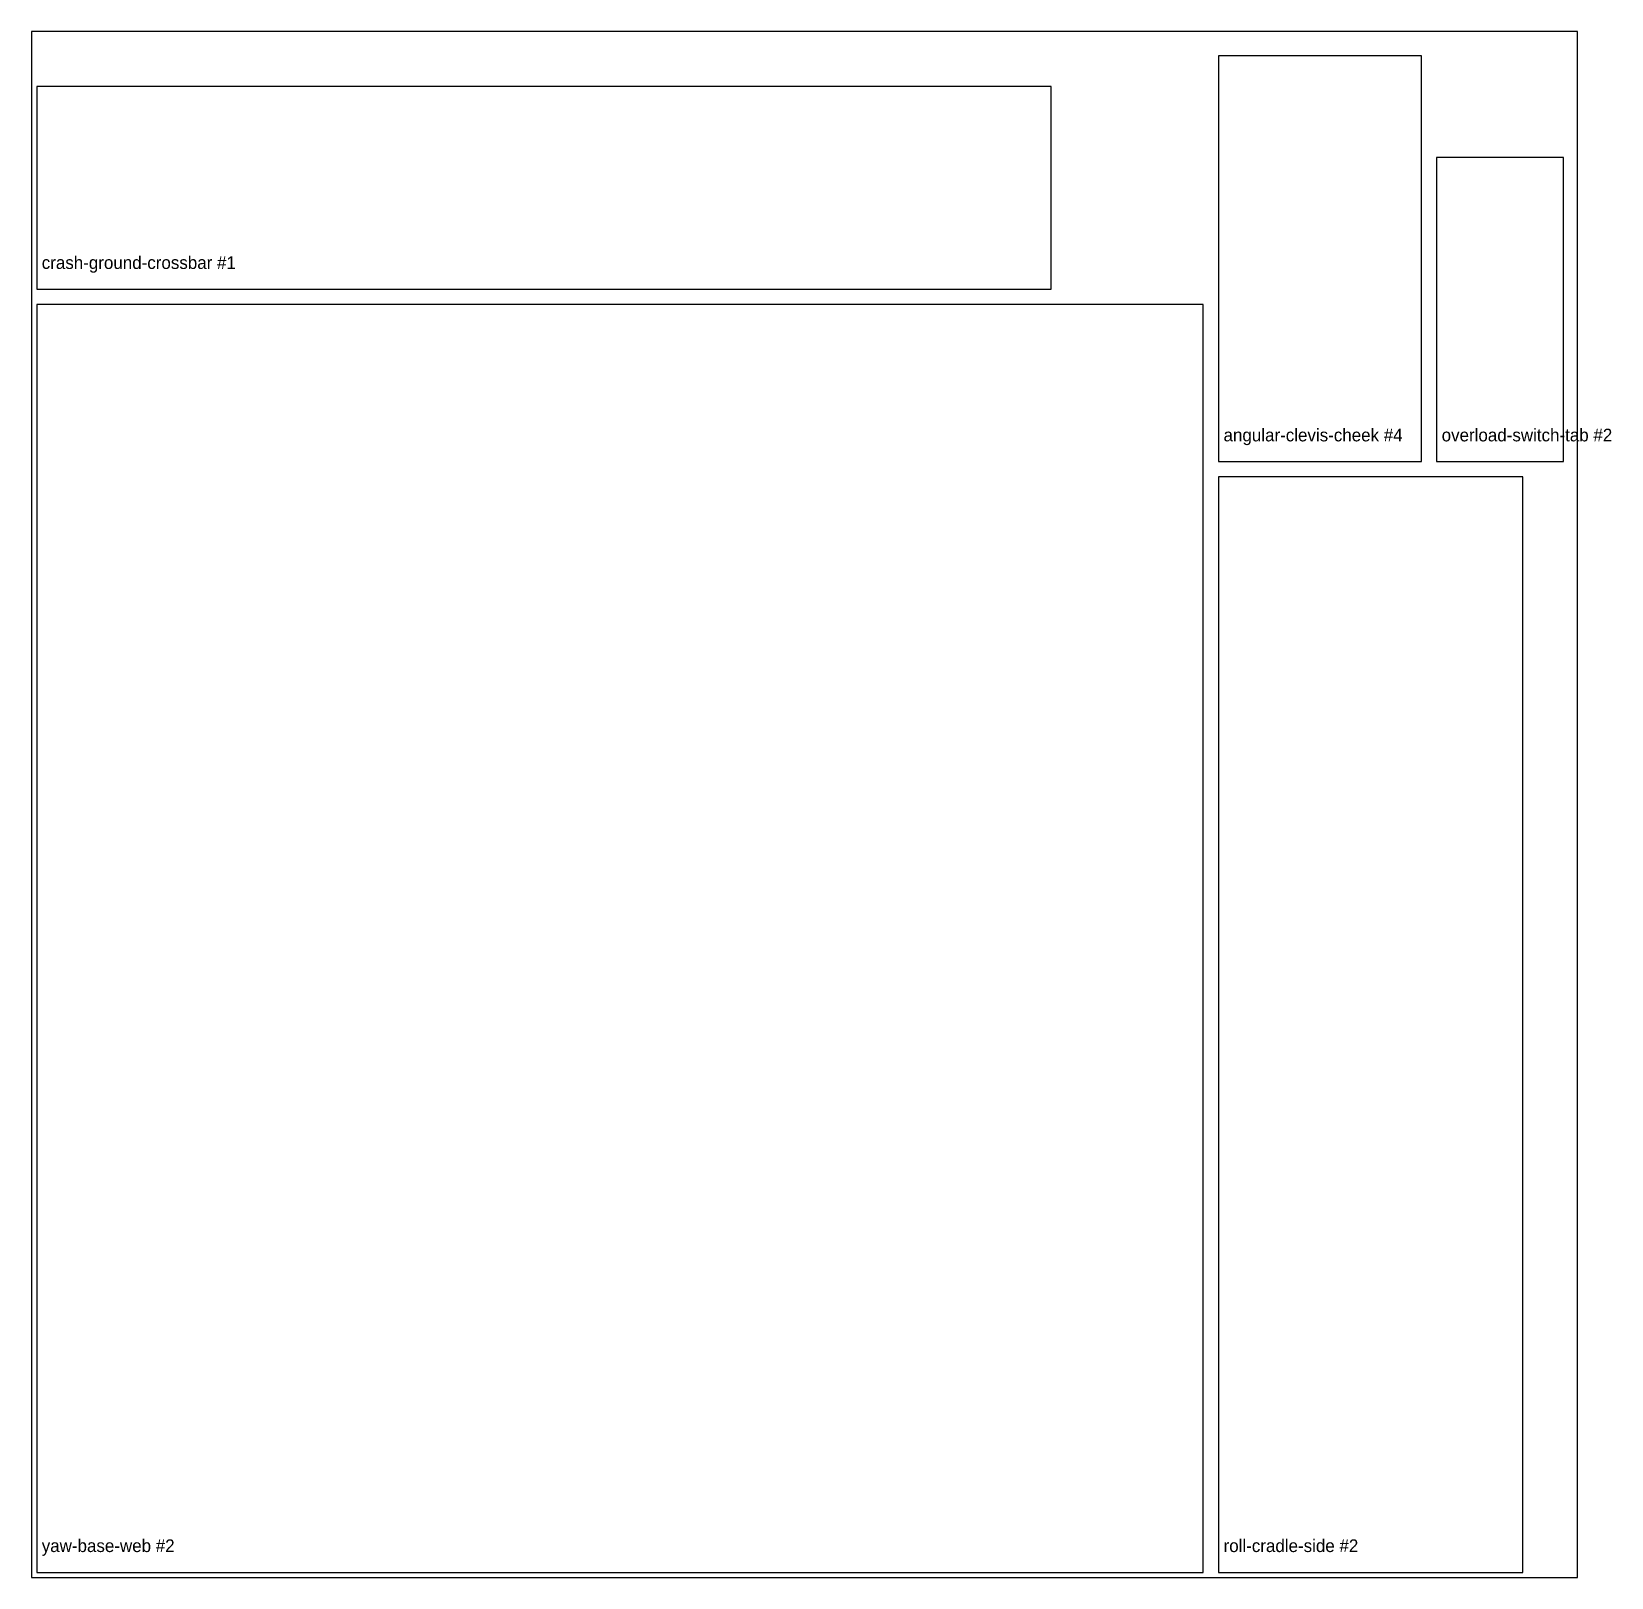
# Model space of a CAD drawing. Header units: millimetres. Extents: x 0 to 311, y 0 to 305.
import ezdxf

# ---------------------------------------------------------------- set-up
doc = ezdxf.new("R2010")
doc.units = ezdxf.units.MM

msp = doc.modelspace()

# ---------------------------------------------------------------- linework, layer by layer
for points in [[(0, 0), (304.8, 0), (304.8, 304.8), (0, 304.8)], [(234, 220), (274, 220), (274, 300), (234, 300)], [(1, 254), (201, 254), (201, 294), (1, 294)], [(277, 220), (302, 220), (302, 280), (277, 280)], [(1, 1), (231, 1), (231, 251), (1, 251)], [(234, 1), (294, 1), (294, 217), (234, 217)]]:
    msp.add_lwpolyline(points, close=True)

# ---------------------------------------------------------------- texts
for s, p in [('crash-ground-crossbar #1', (2, 258)), ('angular-clevis-cheek #4', (235, 224)), ('overload-switch-tab #2', (278, 224)), ('yaw-base-web #2', (2, 5)), ('roll-cradle-side #2', (235, 5))]:
    msp.add_text(s, height=2.5).set_placement(p)

doc.saveas('drawing.dxf')
